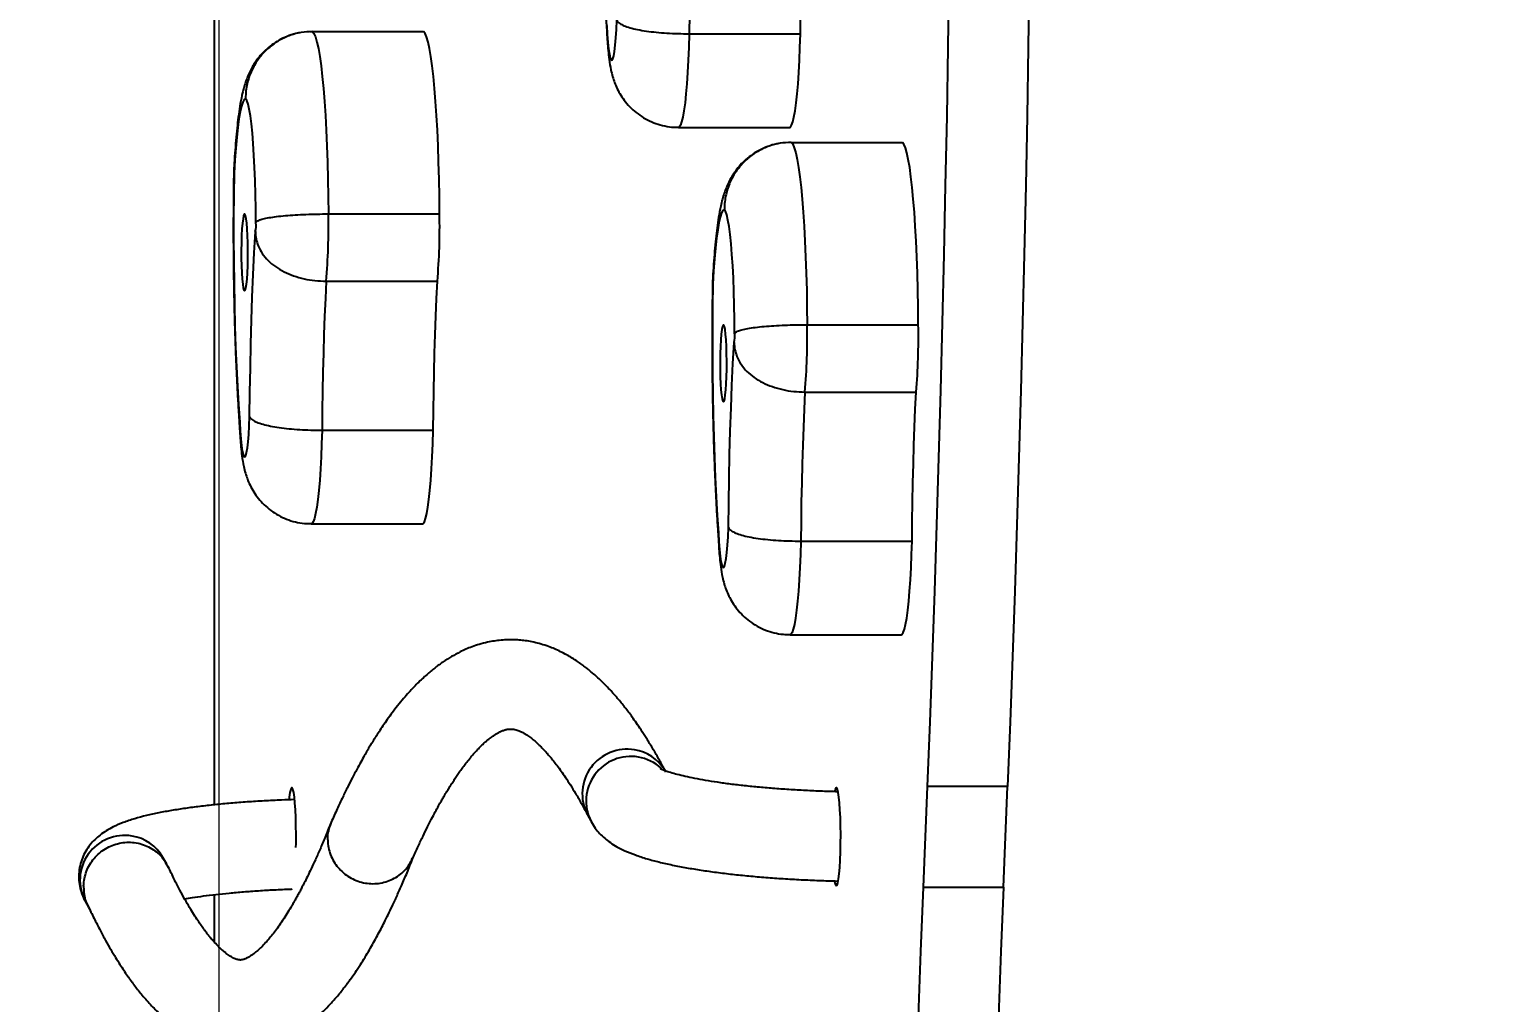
# Model space of a CAD drawing. Header units: millimetres. Extents: x -2905 to 2091, y -2859 to 2096.
# Drawn here: x -726.3 to -399.7, y -79.3 to 138.9 of the extents above; entities that cross this region are included whole.
import ezdxf

# ---------------------------------------------------------------- set-up
doc = ezdxf.new("R2010")
doc.units = ezdxf.units.MM
for name, color, linetype in [('DIKOM_ОБЪЕКТ', 7, 'Continuous'), ('DIKOM_РАЗМЕР_ЗОНА', 7, 'Continuous'), ('DIKOM_РАЗМЕР_ОБЪЕКТА', 7, 'Continuous')]:
    doc.layers.add(name, color=color, linetype=linetype)
doc.styles.add('style1', font='arial.ttf', dxfattribs={"width": 0.8})
doc.dimstyles.new('1-50', dxfattribs={"dimtxt": 300, "dimasz": 200, "dimexe": 100, "dimexo": 0, "dimgap": 100, "dimtad": 1, "dimdec": 0, "dimtxsty": 'style1', "dimcen": 0, "dimclrd": 7, "dimclre": 7, "dimadec": 1, "dimazin": 2, "dimtfac": 1, "dimtdec": 0, "dimtmove": 0, "dimatfit": 3, "dimfxl": 0, "dimlwd": 25, "dimlwe": 18, "dimarcsym": 0})

# ---------------------------------------------------------------- blocks, each defined once
blk = doc.blocks.new('*D0')
at = {"layer": 'Defpoints', "color": 0, "transparency": 16777216}
for p in [(-683.81, 595.57), (591.45, 595.57), (591.45, -1243.72)]:
    blk.add_point(p, dxfattribs=at)
at = {"layer": 'DIKOM_РАЗМЕР_ОБЪЕКТА', "color": 7, "lineweight": 18, "transparency": 16777216}
for p, q in [((-683.81, 595.57), (-683.81, -1343.72)), ((591.45, 595.57), (591.45, -1343.72))]:
    blk.add_line(p, q, dxfattribs=at)
at = {"layer": 'DIKOM_РАЗМЕР_ОБЪЕКТА', "color": 7, "lineweight": 25, "transparency": 16777216}
blk.add_line((-483.81, -1243.72), (391.45, -1243.72), dxfattribs=at)
at = {"layer": 'DIKOM_РАЗМЕР_ОБЪЕКТА', "color": 7, "transparency": 16777216}
for points in [[(-483.81, -1210.39), (-483.81, -1277.05), (-683.81, -1243.72)], [(391.45, -1210.39), (391.45, -1277.05), (591.45, -1243.72)]]:
    blk.add_solid(points, dxfattribs=at)
at = {"layer": 'DIKOM_РАЗМЕР_ОБЪЕКТА', "color": 0, "transparency": 16777216, "insert": (-46.18, -990.45), "char_height": 300, "attachment_point": 5, "style": 'style1'}
blk.add_mtext('1300', dxfattribs=at)
blk = doc.blocks.new('*D1')
at = {"layer": 'Defpoints', "color": 0, "transparency": 16777216}
for p in [(591.45, 595.57), (-1060.85, -679.7), (591.45, -679.7)]:
    blk.add_point(p, dxfattribs=at)
at = {"layer": 'DIKOM_РАЗМЕР_ОБЪЕКТА', "color": 7, "lineweight": 18, "transparency": 16777216}
for p, q in [((591.45, 595.57), (-1160.85, 595.57)), ((591.45, -679.7), (-1160.85, -679.7))]:
    blk.add_line(p, q, dxfattribs=at)
at = {"layer": 'DIKOM_РАЗМЕР_ОБЪЕКТА', "color": 7, "lineweight": 25, "transparency": 16777216}
blk.add_line((-1060.85, 395.57), (-1060.85, -479.7), dxfattribs=at)
at = {"layer": 'DIKOM_РАЗМЕР_ОБЪЕКТА', "color": 7, "transparency": 16777216}
for points in [[(-1094.19, 395.57), (-1027.52, 395.57), (-1060.85, 595.57)], [(-1094.19, -479.7), (-1027.52, -479.7), (-1060.85, -679.7)]]:
    blk.add_solid(points, dxfattribs=at)
at = {"layer": 'DIKOM_РАЗМЕР_ОБЪЕКТА', "color": 0, "transparency": 16777216, "insert": (-1314.13, -42.06), "char_height": 300, "attachment_point": 5, "rotation": 90, "style": 'style1'}
blk.add_mtext('1300', dxfattribs=at)
blk = doc.blocks.new('*D2')
at = {"layer": 'Defpoints', "color": 0, "transparency": 16777216}
for p in [(1091.45, 2095.57), (-2454.94, -2179.7), (1091.45, -2179.7)]:
    blk.add_point(p, dxfattribs=at)
at = {"layer": 'DIKOM_РАЗМЕР_ЗОНА', "color": 7, "lineweight": 18, "transparency": 16777216}
for p, q in [((1091.45, 2095.57), (-2554.94, 2095.57)), ((1091.45, -2179.7), (-2554.94, -2179.7))]:
    blk.add_line(p, q, dxfattribs=at)
at = {"layer": 'DIKOM_РАЗМЕР_ЗОНА', "color": 7, "lineweight": 25, "transparency": 16777216}
blk.add_line((-2454.94, 1895.57), (-2454.94, -1979.7), dxfattribs=at)
at = {"layer": 'DIKOM_РАЗМЕР_ЗОНА', "color": 7, "transparency": 16777216}
for points in [[(-2488.27, 1895.57), (-2421.6, 1895.57), (-2454.94, 2095.57)], [(-2488.27, -1979.7), (-2421.6, -1979.7), (-2454.94, -2179.7)]]:
    blk.add_solid(points, dxfattribs=at)
at = {"layer": 'DIKOM_РАЗМЕР_ЗОНА', "color": 0, "transparency": 16777216, "insert": (-2708.21, -42.06), "char_height": 300, "attachment_point": 5, "rotation": 90, "style": 'style1'}
blk.add_mtext('4300', dxfattribs=at)

msp = doc.modelspace()

# ---------------------------------------------------------------- linework, layer by layer
at = {"layer": 'DIKOM_ОБЪЕКТ'}
for p, q in [((-684.89, 242.38), (-684.89, -34.9)), ((-662.87, 138.32), (-663.31, 138.32)), ((-662.83, 138.36), (-637.93, 138.36)), ((-578.41, 137.86), (-553.51, 137.86)), ((-580.84, 116.89), (-555.94, 116.89)), ((-555.6, 113.49), (-556.04, 113.49)), ((-555.56, 113.53), (-530.66, 113.53)), ((-659.27, 97.5), (-634.36, 97.5)), ((-659.75, 82.42), (-634.85, 82.42)), ((-552, 72.66), (-527.09, 72.66)), ((-552.48, 57.59), (-527.58, 57.59)), ((-660.68, 49.03), (-635.77, 49.03)), ((-663.11, 28.06), (-638.2, 28.06)), ((-553.41, 24.2), (-528.5, 24.2)), ((-555.83, 3.23), (-530.93, 3.23)), ((-525.94, -53.35), (-525.02, -30.78)), ((-507.09, -30.78), (-525.02, -30.78)), ((-508.01, -53.35), (-507.09, -30.78)), ((-601.28, -36.99), (-600.42, -38.61)), ((-695.45, -48.19), (-696.32, -46.67)), ((-684.89, -55.02), (-684.89, -65.58)), ((-525.94, -53.35), (-508.01, -53.35)), ((-713.68, -56.6), (-712.98, -57.82))]:
    msp.add_line(p, q, dxfattribs=at)
at = {"layer": 'DIKOM_ОБЪЕКТ', "flags": 128}
for points in [[(-525.02, -30.78), (-524.45, -16.33), (-523.91, -1.74), (-523.4, 12.99), (-522.92, 27.85), (-522.46, 42.83), (-522.04, 57.93), (-521.65, 73.14), (-521.29, 88.44), (-520.96, 103.84), (-520.66, 119.32), (-520.39, 134.87), (-520.15, 150.49), (-519.95, 166.17), (-519.77, 181.9), (-519.63, 197.68), (-519.52, 213.48), (-519.44, 229.31), (-519.39, 245.16), (-519.38, 261.01)], [(-501.45, 261.01), (-501.46, 245.16), (-501.51, 229.31), (-501.59, 213.48), (-501.7, 197.68), (-501.84, 181.9), (-502.02, 166.17), (-502.22, 150.49), (-502.46, 134.87), (-502.73, 119.32), (-503.03, 103.84), (-503.36, 88.44), (-503.72, 73.14), (-504.11, 57.93), (-504.53, 42.83), (-504.98, 27.85), (-505.47, 12.99), (-505.98, -1.74), (-506.52, -16.33), (-507.09, -30.78)], [(-577.49, 171.25), (-577.67, 167.38), (-577.84, 163.4), (-577.99, 159.32), (-578.11, 155.15), (-578.22, 150.91), (-578.3, 146.6), (-578.37, 142.25), (-578.41, 137.86)], [(-553.51, 137.86), (-553.46, 142.25), (-553.4, 146.6), (-553.31, 150.91), (-553.21, 155.15), (-553.08, 159.32), (-552.93, 163.4), (-552.77, 167.38), (-552.58, 171.25)], [(-596.88, 139.7), (-596.77, 137.71), (-596.64, 135.95), (-596.49, 134.46), (-596.31, 133.28), (-596.12, 132.45), (-595.93, 131.99), (-595.72, 131.91), (-595.52, 132.21), (-595.33, 132.89), (-595.15, 133.92), (-594.99, 135.28), (-594.85, 136.93), (-594.73, 138.83), (-594.64, 140.92)], [(-662.83, 138.36), (-662.49, 137.93), (-662.16, 137.14), (-661.83, 136.01), (-661.51, 134.55), (-661.2, 132.76), (-660.91, 130.67), (-660.64, 128.28), (-660.38, 125.62), (-660.15, 122.71), (-659.94, 119.57), (-659.76, 116.23), (-659.6, 112.72), (-659.47, 109.06), (-659.37, 105.28), (-659.31, 101.42), (-659.27, 97.5)], [(-634.36, 97.5), (-634.4, 101.42), (-634.47, 105.28), (-634.57, 109.06), (-634.7, 112.72), (-634.85, 116.23), (-635.04, 119.57), (-635.24, 122.71), (-635.48, 125.62), (-635.73, 128.28), (-636, 130.67), (-636.3, 132.76), (-636.6, 134.55), (-636.92, 136.01), (-637.25, 137.14), (-637.59, 137.93), (-637.93, 138.36)], [(-578.41, 137.86), (-578.5, 134.82), (-578.63, 131.91), (-578.77, 129.18), (-578.95, 126.66), (-579.15, 124.37), (-579.36, 122.35), (-579.6, 120.61), (-579.85, 119.19), (-580.12, 118.1), (-580.39, 117.35), (-580.67, 116.96), (-580.84, 116.89)], [(-555.94, 116.89), (-555.76, 116.96), (-555.49, 117.35), (-555.21, 118.1), (-554.95, 119.19), (-554.7, 120.61), (-554.46, 122.35), (-554.24, 124.37), (-554.04, 126.66), (-553.87, 129.18), (-553.72, 131.91), (-553.6, 134.82), (-553.51, 137.86)], [(-677.82, 123.36), (-678.13, 123.13), (-678.44, 122.55), (-678.73, 121.62), (-679.02, 120.36), (-679.3, 118.77), (-679.56, 116.87), (-679.81, 114.68), (-680.03, 112.23), (-680.23, 109.53), (-680.41, 106.61)], [(-675.51, 95.47), (-675.54, 98.7), (-675.59, 101.87), (-675.68, 104.95), (-675.79, 107.9), (-675.94, 110.68), (-676.11, 113.26), (-676.3, 115.61), (-676.52, 117.69), (-676.75, 119.48), (-677, 120.96), (-677.27, 122.11), (-677.54, 122.91), (-677.82, 123.36)], [(-555.56, 113.53), (-555.22, 113.09), (-554.88, 112.31), (-554.55, 111.18), (-554.24, 109.72), (-553.93, 107.93), (-553.64, 105.84), (-553.36, 103.45), (-553.11, 100.79), (-552.88, 97.88), (-552.67, 94.74), (-552.49, 91.4), (-552.33, 87.89), (-552.2, 84.23), (-552.1, 80.45), (-552.03, 76.58), (-552, 72.66)], [(-527.09, 72.66), (-527.13, 76.58), (-527.2, 80.45), (-527.3, 84.23), (-527.43, 87.89), (-527.58, 91.4), (-527.76, 94.74), (-527.97, 97.88), (-528.21, 100.79), (-528.46, 103.45), (-528.73, 105.84), (-529.02, 107.93), (-529.33, 109.72), (-529.65, 111.18), (-529.98, 112.31), (-530.32, 113.09), (-530.66, 113.53)], [(-680.41, 106.61), (-680.47, 101.71), (-680.5, 96.77), (-680.5, 91.81), (-680.47, 86.87), (-680.41, 81.96), (-680.32, 77.12), (-680.19, 72.37), (-680.04, 67.74), (-679.86, 63.25), (-679.65, 58.93), (-679.41, 54.79), (-679.14, 50.87)], [(-570.55, 98.53), (-570.86, 98.3), (-571.16, 97.72), (-571.46, 96.79), (-571.75, 95.53), (-572.03, 93.94), (-572.29, 92.04), (-572.53, 89.85), (-572.76, 87.4), (-572.96, 84.7), (-573.14, 81.78)], [(-568.24, 70.64), (-568.26, 73.87), (-568.32, 77.04), (-568.41, 80.12), (-568.52, 83.07), (-568.67, 85.85), (-568.84, 88.43), (-569.03, 90.78), (-569.25, 92.86), (-569.48, 94.65), (-569.73, 96.13), (-570, 97.28), (-570.27, 98.08), (-570.55, 98.53)], [(-678.03, 80.23), (-677.88, 80.41), (-677.73, 80.93), (-677.6, 81.78), (-677.48, 82.91), (-677.39, 84.29), (-677.32, 85.86), (-677.29, 87.55), (-677.28, 89.29), (-677.3, 91.02), (-677.35, 92.66), (-677.43, 94.14), (-677.54, 95.4), (-677.66, 96.4), (-677.8, 97.09), (-677.95, 97.44), (-678.11, 97.44), (-678.25, 97.09), (-678.39, 96.4), (-678.52, 95.4), (-678.62, 94.14), (-678.7, 92.66), (-678.76, 91.02), (-678.78, 89.29), (-678.77, 87.55), (-678.73, 85.86), (-678.67, 84.29), (-678.57, 82.91), (-678.46, 81.78), (-678.33, 80.93), (-678.18, 80.41), (-678.03, 80.23)], [(-676.91, 52.09), (-676.84, 57.58), (-676.75, 63.03), (-676.63, 68.4), (-676.49, 73.68), (-676.31, 78.85), (-676.11, 83.89), (-675.88, 88.79), (-675.63, 93.53)], [(-659.75, 82.42), (-659.94, 78.56), (-660.1, 74.57), (-660.25, 70.49), (-660.38, 66.32), (-660.48, 62.08), (-660.57, 57.77), (-660.63, 53.42), (-660.68, 49.03)], [(-635.77, 49.03), (-635.73, 53.42), (-635.67, 57.77), (-635.58, 62.08), (-635.47, 66.32), (-635.35, 70.49), (-635.2, 74.57), (-635.03, 78.56), (-634.85, 82.42)], [(-573.14, 81.78), (-573.2, 76.88), (-573.23, 71.93), (-573.23, 66.98), (-573.2, 62.03), (-573.14, 57.13), (-573.05, 52.29), (-572.92, 47.54), (-572.77, 42.91), (-572.59, 38.42), (-572.37, 34.09), (-572.14, 29.96), (-571.87, 26.04)], [(-570.76, 55.4), (-570.61, 55.58), (-570.46, 56.1), (-570.33, 56.95), (-570.21, 58.08), (-570.12, 59.46), (-570.05, 61.03), (-570.01, 62.72), (-570.01, 64.46), (-570.03, 66.19), (-570.08, 67.83), (-570.16, 69.31), (-570.27, 70.57), (-570.39, 71.57), (-570.53, 72.26), (-570.68, 72.61), (-570.83, 72.61), (-570.98, 72.26), (-571.12, 71.57), (-571.25, 70.57), (-571.35, 69.31), (-571.43, 67.83), (-571.49, 66.19), (-571.51, 64.46), (-571.5, 62.72), (-571.46, 61.03), (-571.4, 59.46), (-571.3, 58.08), (-571.19, 56.95), (-571.05, 56.1), (-570.91, 55.58), (-570.76, 55.4)], [(-569.64, 27.26), (-569.57, 32.75), (-569.48, 38.2), (-569.36, 43.57), (-569.21, 48.85), (-569.04, 54.02), (-568.84, 59.06), (-568.61, 63.96), (-568.36, 68.7)], [(-552.48, 57.59), (-552.67, 53.72), (-552.83, 49.74), (-552.98, 45.66), (-553.11, 41.49), (-553.21, 37.25), (-553.3, 32.94), (-553.36, 28.59), (-553.41, 24.2)], [(-528.5, 24.2), (-528.46, 28.59), (-528.39, 32.94), (-528.31, 37.25), (-528.2, 41.49), (-528.08, 45.66), (-527.93, 49.74), (-527.76, 53.72), (-527.58, 57.59)], [(-679.14, 50.87), (-679.04, 48.88), (-678.91, 47.12), (-678.75, 45.63), (-678.58, 44.45), (-678.39, 43.62), (-678.19, 43.16), (-677.99, 43.08), (-677.79, 43.38), (-677.6, 44.06), (-677.42, 45.09), (-677.25, 46.45), (-677.11, 48.1), (-677, 50), (-676.91, 52.09)], [(-660.68, 49.03), (-660.77, 45.99), (-660.89, 43.08), (-661.04, 40.35), (-661.21, 37.83), (-661.41, 35.54), (-661.63, 33.52), (-661.87, 31.79), (-662.12, 30.37), (-662.38, 29.27), (-662.66, 28.53), (-662.93, 28.13), (-663.11, 28.06)], [(-638.2, 28.06), (-638.03, 28.13), (-637.75, 28.53), (-637.48, 29.27), (-637.21, 30.37), (-636.96, 31.79), (-636.73, 33.52), (-636.51, 35.54), (-636.31, 37.83), (-636.14, 40.35), (-635.99, 43.08), (-635.87, 45.99), (-635.77, 49.03)], [(-571.87, 26.04), (-571.77, 24.05), (-571.64, 22.29), (-571.48, 20.8), (-571.31, 19.62), (-571.12, 18.79), (-570.92, 18.33), (-570.72, 18.25), (-570.52, 18.55), (-570.33, 19.22), (-570.15, 20.26), (-569.98, 21.62), (-569.84, 23.27), (-569.72, 25.17), (-569.64, 27.26)], [(-553.41, 24.2), (-553.5, 21.16), (-553.62, 18.25), (-553.77, 15.52), (-553.94, 13), (-554.14, 10.71), (-554.36, 8.69), (-554.6, 6.95), (-554.85, 5.53), (-555.11, 4.44), (-555.38, 3.69), (-555.66, 3.3), (-555.83, 3.23)], [(-530.93, 3.23), (-530.76, 3.3), (-530.48, 3.69), (-530.21, 4.44), (-529.94, 5.53), (-529.69, 6.95), (-529.45, 8.69), (-529.24, 10.71), (-529.04, 13), (-528.86, 15.52), (-528.71, 18.25), (-528.59, 21.16), (-528.5, 24.2)], [(-666.52, -44.43), (-666.51, -43.54), (-666.5, -41.57), (-666.52, -39.62), (-666.57, -37.74), (-666.66, -36), (-666.76, -34.46), (-666.89, -33.16), (-667.04, -32.15), (-667.2, -31.46), (-667.37, -31.11), (-667.54, -31.11), (-667.71, -31.46), (-667.87, -32.15), (-668.02, -33.16), (-668.08, -33.67)], [(-545.44, -53.06), (-545.27, -52.89), (-545.1, -52.36), (-544.95, -51.51), (-544.81, -50.35), (-544.69, -48.92), (-544.59, -47.28), (-544.53, -45.46), (-544.49, -43.54), (-544.48, -41.57), (-544.5, -39.62), (-544.56, -37.74), (-544.64, -36), (-544.75, -34.46), (-544.87, -33.16), (-545.02, -32.15), (-545.18, -31.46), (-545.35, -31.11), (-545.52, -31.11), (-545.69, -31.46), (-545.8, -31.87)], [(-531.58, -345.14), (-531.56, -329.29), (-531.52, -313.44), (-531.44, -297.61), (-531.33, -281.8), (-531.18, -266.03), (-531.01, -250.3), (-530.8, -234.62), (-530.57, -219), (-530.3, -203.45), (-530, -187.97), (-529.67, -172.57), (-529.31, -157.27), (-528.92, -142.06), (-528.49, -126.96), (-528.04, -111.98), (-527.56, -97.11), (-527.05, -82.38), (-526.51, -67.79), (-525.94, -53.35)], [(-508.01, -53.35), (-508.58, -67.79), (-509.12, -82.38), (-509.63, -97.11), (-510.11, -111.98), (-510.56, -126.96), (-510.99, -142.06), (-511.38, -157.27), (-511.74, -172.57), (-512.07, -187.97), (-512.37, -203.45), (-512.64, -219), (-512.87, -234.62), (-513.08, -250.3), (-513.25, -266.03), (-513.39, -281.8), (-513.51, -297.61), (-513.59, -313.44), (-513.63, -329.29), (-513.65, -345.14)]]:
    msp.add_lwpolyline(points, dxfattribs=at)
at = {"layer": 'DIKOM_ОБЪЕКТ'}
for centre, radius, start, end in [((-680.56, 94.82), 5.09, 345.3466, 7.3971), ((-802, 94.54), 142.76, 355.129, 1.1847), ((-777.07, 94.54), 142.74, 355.1287, 1.1851), ((-694.71, 69.71), 142.74, 355.1287, 1.1851), ((-669.81, 69.71), 142.75, 355.1288, 1.1849), ((-573.28, 69.99), 5.09, 345.345, 7.3987), ((-592.36, -32.44), 10.01, 80.2578, 207.0233), ((-592.23, -32.23), 9.78, 31.7925, 80.814), ((-591.5, -34.06), 10.01, 80.2572, 207.0611), ((-591.39, -33.9), 9.82, 47.0702, 80.7603), ((-704.92, -51.75), 10.01, 80.3182, 208.9874), ((-704.81, -51.55), 9.79, 29.877, 80.7791), ((-544.21, -52), 1.63, 183.7028, 220.7577)]:
    msp.add_arc(centre, radius, start, end, dxfattribs=at)
for points, knots in [([(-598.19, 195.93), (-598.19, 195.9), (-598.22, 194.33), (-598.26, 191.18), (-598.3, 186.48), (-598.3, 181.76), (-598.28, 177.05), (-598.23, 172.37), (-598.15, 167.73), (-598.05, 163.15), (-597.92, 158.66), (-597.76, 154.28), (-597.57, 150.01), (-597.36, 145.88), (-597.14, 142.12), (-596.98, 139.81), (-596.9, 138.77)], [0, 0, 0, 0, 0.001478, 0.079091, 0.156671, 0.234225, 0.311775, 0.389335, 0.466925, 0.544568, 0.622287, 0.700113, 0.77808, 0.856234, 0.934633, 1, 1, 1, 1]), ([(-594.64, 140.92), (-594.64, 140.91), (-594.54, 140.65), (-594.15, 140.21), (-593.06, 139.64), (-591.72, 139.19), (-590.02, 138.79), (-588.05, 138.46), (-585.83, 138.19), (-583.45, 138), (-580.94, 137.88), (-579.26, 137.87), (-578.41, 137.86)], [0, 0, 0, 0, 0.002043, 0.145145, 0.250935, 0.359758, 0.465084, 0.573432, 0.678552, 0.786707, 0.891829, 1, 1, 1, 1]), ([(-665.59, 138.08), (-665.75, 138.06), (-666.6, 137.95), (-668.06, 137.47), (-669.9, 136.68), (-671.55, 135.68), (-673.01, 134.54), (-674.26, 133.3), (-675.31, 132.02), (-676.16, 130.72), (-676.85, 129.45), (-677.4, 128.2), (-677.87, 126.93), (-678.29, 125.54), (-678.71, 123.78), (-679.1, 121.69), (-679.44, 119.28), (-679.74, 116.74), (-680, 114.04), (-680.22, 111.13), (-680.37, 108.83), (-680.44, 107.47), (-680.45, 107.16)], [0, 0, 0, 0, 0.0102332, 0.0533109, 0.0950124, 0.1354753, 0.1747648, 0.2129095, 0.2499497, 0.2861289, 0.3222237, 0.3594737, 0.399887, 0.4468727, 0.5066094, 0.5942569, 0.6753584, 0.7505566, 0.829714, 0.9052528, 0.9788277, 1, 1, 1, 1]), ([(-662.83, 138.36), (-663.67, 138.32), (-665.35, 138.24), (-667.8, 137.58), (-670.11, 136.54), (-672.22, 135.13), (-674.06, 133.38), (-675.58, 131.36), (-676.74, 129.1), (-677.59, 126.45), (-677.82, 124.49), (-677.82, 123.38), (-677.82, 123.36)], [0, 0, 0, 0, 0.107307, 0.214612, 0.321918, 0.429225, 0.536549, 0.643876, 0.751256, 0.858638, 0.996645, 1, 1, 1, 1]), ([(-596.91, 138.89), (-596.9, 138.64), (-596.86, 137.66), (-596.76, 136.03), (-596.59, 134.01), (-596.36, 131.94), (-596.06, 130.1), (-595.64, 128.37), (-595.17, 126.94), (-594.56, 125.52), (-593.75, 124.04), (-592.7, 122.56), (-591.41, 121.14), (-589.91, 119.86), (-588.22, 118.76), (-586.37, 117.89), (-584.4, 117.28), (-582.54, 116.93), (-581.35, 116.93), (-580.84, 116.93)], [0, 0, 0, 0, 0.023906, 0.093912, 0.166386, 0.245084, 0.342543, 0.400556, 0.447668, 0.495763, 0.547133, 0.601634, 0.658246, 0.71633, 0.775417, 0.83514, 0.895262, 0.95563, 1, 1, 1, 1]), ([(-558.31, 113.25), (-558.48, 113.23), (-559.33, 113.12), (-560.79, 112.64), (-562.63, 111.85), (-564.28, 110.85), (-565.73, 109.71), (-566.99, 108.47), (-568.03, 107.18), (-568.89, 105.89), (-569.58, 104.62), (-570.13, 103.37), (-570.6, 102.1), (-571.02, 100.7), (-571.44, 98.95), (-571.83, 96.86), (-572.17, 94.45), (-572.47, 91.91), (-572.72, 89.21), (-572.95, 86.29), (-573.1, 84), (-573.17, 82.64), (-573.18, 82.33)], [0, 0, 0, 0, 0.010234, 0.053311, 0.095013, 0.135477, 0.174765, 0.21291, 0.249951, 0.28613, 0.322224, 0.359474, 0.399888, 0.446873, 0.506611, 0.594257, 0.67536, 0.750556, 0.829715, 0.905253, 0.978828, 1, 1, 1, 1]), ([(-555.56, 113.53), (-556.4, 113.49), (-558.08, 113.4), (-560.53, 112.75), (-562.84, 111.71), (-564.95, 110.3), (-566.78, 108.55), (-568.31, 106.53), (-569.47, 104.27), (-570.32, 101.62), (-570.54, 99.66), (-570.55, 98.55), (-570.55, 98.53)], [0, 0, 0, 0, 0.1073047, 0.2146122, 0.3219186, 0.4292229, 0.5365491, 0.6438742, 0.7512553, 0.8586371, 0.9966444, 1, 1, 1, 1]), ([(-680.46, 107.1), (-680.46, 107.07), (-680.49, 105.5), (-680.53, 102.35), (-680.56, 97.65), (-680.57, 92.93), (-680.55, 88.22), (-680.5, 83.54), (-680.42, 78.9), (-680.32, 74.32), (-680.18, 69.83), (-680.03, 65.45), (-679.84, 61.18), (-679.63, 57.05), (-679.41, 53.29), (-679.24, 50.99), (-679.17, 49.94)], [0, 0, 0, 0, 0.001478, 0.079091, 0.156671, 0.234226, 0.311775, 0.389336, 0.466926, 0.544568, 0.622287, 0.700113, 0.77808, 0.856234, 0.934633, 1, 1, 1, 1]), ([(-680.36, 107.16), (-680.4, 106.98), (-680.45, 106.8), (-680.41, 106.62), (-680.41, 106.61)], [0, 0, 0, 0, 0.973411, 1, 1, 1, 1]), ([(-675.51, 95.47), (-675.51, 95.48), (-675.41, 95.73), (-675.02, 96.02), (-673.95, 96.39), (-672.61, 96.67), (-670.91, 96.92), (-668.94, 97.13), (-666.71, 97.29), (-664.32, 97.41), (-661.81, 97.48), (-660.12, 97.49), (-659.27, 97.5)], [0, 0, 0, 0, 0.0016795, 0.1432313, 0.2488649, 0.3575554, 0.4631171, 0.5717351, 0.6772706, 0.7858648, 0.8914028, 1, 1, 1, 1]), ([(-675.63, 93.53), (-675.63, 93.52), (-675.61, 92.94), (-675.48, 91.84), (-674.99, 90.22), (-674.13, 88.59), (-672.83, 87.03), (-671.18, 85.66), (-669.26, 84.51), (-667.08, 83.59), (-664.74, 82.93), (-662.26, 82.5), (-660.6, 82.45), (-659.75, 82.42)], [0, 0, 0, 0, 0.001079, 0.081256, 0.164375, 0.268224, 0.375112, 0.47807, 0.583956, 0.686486, 0.791958, 0.894489, 1, 1, 1, 1]), ([(-573.19, 82.27), (-573.19, 82.24), (-573.22, 80.67), (-573.25, 77.52), (-573.29, 72.82), (-573.3, 68.1), (-573.28, 63.39), (-573.23, 58.71), (-573.15, 54.07), (-573.04, 49.49), (-572.91, 45), (-572.75, 40.62), (-572.57, 36.35), (-572.36, 32.22), (-572.14, 28.46), (-571.97, 26.15), (-571.9, 25.11)], [0, 0, 0, 0, 0.001478, 0.07909, 0.156671, 0.234225, 0.311775, 0.389335, 0.466925, 0.544568, 0.622287, 0.700113, 0.77808, 0.856234, 0.934633, 1, 1, 1, 1]), ([(-573.09, 82.33), (-573.13, 82.15), (-573.18, 81.97), (-573.14, 81.78), (-573.14, 81.78)], [0, 0, 0, 0, 0.973368, 1, 1, 1, 1]), ([(-568.24, 70.64), (-568.24, 70.64), (-568.14, 70.9), (-567.75, 71.19), (-566.68, 71.56), (-565.34, 71.84), (-563.64, 72.09), (-561.67, 72.29), (-559.43, 72.46), (-557.05, 72.58), (-554.54, 72.65), (-552.85, 72.66), (-552, 72.66)], [0, 0, 0, 0, 0.001677, 0.143232, 0.248867, 0.357555, 0.463117, 0.571735, 0.677269, 0.785867, 0.891403, 1, 1, 1, 1]), ([(-568.36, 68.7), (-568.36, 68.69), (-568.34, 68.1), (-568.2, 67.01), (-567.72, 65.39), (-566.86, 63.76), (-565.56, 62.2), (-563.91, 60.83), (-561.98, 59.68), (-559.8, 58.76), (-557.47, 58.1), (-554.99, 57.67), (-553.33, 57.62), (-552.48, 57.59)], [0, 0, 0, 0, 0.001081, 0.081259, 0.164375, 0.268224, 0.375111, 0.478071, 0.583957, 0.686487, 0.791959, 0.894489, 1, 1, 1, 1]), ([(-679.09, 50.07), (-679.13, 50.32), (-679.18, 50.59), (-679.14, 50.86), (-679.14, 50.87)], [0, 0, 0, 0, 0.965333, 1, 1, 1, 1]), ([(-679.18, 50.06), (-679.17, 49.81), (-679.12, 48.83), (-679.02, 47.2), (-678.86, 45.18), (-678.63, 43.11), (-678.33, 41.27), (-677.9, 39.54), (-677.43, 38.11), (-676.83, 36.69), (-676.01, 35.21), (-674.96, 33.73), (-673.68, 32.31), (-672.17, 31.03), (-670.48, 29.93), (-668.63, 29.06), (-666.67, 28.45), (-664.81, 28.1), (-663.61, 28.1), (-663.11, 28.1)], [0, 0, 0, 0, 0.023906, 0.09391, 0.166385, 0.245085, 0.342543, 0.400556, 0.447667, 0.495762, 0.547133, 0.601634, 0.658245, 0.716331, 0.775416, 0.835138, 0.895261, 0.955628, 1, 1, 1, 1]), ([(-676.91, 52.09), (-676.91, 52.08), (-676.81, 51.82), (-676.41, 51.38), (-675.33, 50.81), (-673.98, 50.36), (-672.29, 49.96), (-670.32, 49.63), (-668.09, 49.36), (-665.72, 49.17), (-663.21, 49.05), (-661.53, 49.04), (-660.68, 49.03)], [0, 0, 0, 0, 0.002043, 0.145148, 0.250937, 0.359758, 0.465081, 0.573433, 0.678551, 0.786707, 0.891827, 1, 1, 1, 1]), ([(-569.64, 27.26), (-569.64, 27.25), (-569.54, 26.99), (-569.14, 26.55), (-568.06, 25.98), (-566.71, 25.53), (-565.02, 25.13), (-563.05, 24.79), (-560.82, 24.53), (-558.45, 24.34), (-555.94, 24.22), (-554.26, 24.2), (-553.41, 24.2)], [0, 0, 0, 0, 0.0020426, 0.1451453, 0.2509348, 0.3597577, 0.4650832, 0.5734312, 0.6785542, 0.7867057, 0.8918265, 1, 1, 1, 1]), ([(-571.82, 25.24), (-571.86, 25.49), (-571.91, 25.76), (-571.87, 26.03), (-571.87, 26.04)], [0, 0, 0, 0, 0.965397, 1, 1, 1, 1]), ([(-571.91, 25.23), (-571.9, 24.98), (-571.85, 24), (-571.75, 22.37), (-571.59, 20.35), (-571.35, 18.28), (-571.06, 16.44), (-570.63, 14.71), (-570.16, 13.28), (-569.55, 11.86), (-568.74, 10.38), (-567.69, 8.9), (-566.41, 7.48), (-564.9, 6.2), (-563.21, 5.1), (-561.36, 4.23), (-559.4, 3.62), (-557.54, 3.27), (-556.34, 3.27), (-555.84, 3.27)], [0, 0, 0, 0, 0.023907, 0.093912, 0.166386, 0.245084, 0.342543, 0.400558, 0.447668, 0.495763, 0.547134, 0.601635, 0.658246, 0.716331, 0.775417, 0.83514, 0.895263, 0.955628, 1, 1, 1, 1]), ([(-583.63, -27.58), (-584.12, -26.66), (-585.07, -24.9), (-586.45, -22.51), (-587.72, -20.41), (-588.9, -18.57), (-589.96, -16.98), (-590.92, -15.6), (-591.8, -14.4), (-592.62, -13.32), (-593.43, -12.28), (-594.25, -11.29), (-595.09, -10.31), (-596.01, -9.29), (-597.01, -8.23), (-598.07, -7.17), (-599.08, -6.22), (-599.98, -5.43), (-600.8, -4.75), (-601.6, -4.11), (-602.5, -3.44), (-603.51, -2.73), (-604.66, -2), (-605.91, -1.26), (-607.24, -0.57), (-608.59, 0.05), (-610.04, 0.62), (-611.57, 1.12), (-613.18, 1.53), (-614.68, 1.82), (-616.14, 2), (-617.57, 2.09), (-619.06, 2.1), (-620.59, 2.01), (-622.12, 1.82), (-623.75, 1.52), (-625.4, 1.09), (-627.01, 0.55), (-628.43, -0.02), (-630.64, -1.04), (-632.57, -2.19), (-634.27, -3.37), (-635.04, -3.94), (-635.88, -4.6), (-636.78, -5.34), (-637.75, -6.19), (-638.77, -7.15), (-639.86, -8.23), (-640.97, -9.41), (-642.18, -10.77), (-643.41, -12.25), (-644.65, -13.84), (-645.78, -15.37), (-646.79, -16.81), (-647.69, -18.15), (-648.46, -19.34), (-649.05, -20.27), (-649.53, -21.05), (-649.99, -21.81), (-650.57, -22.78), (-651.25, -23.95), (-652.04, -25.37), (-652.93, -26.99), (-653.9, -28.83), (-654.95, -30.89), (-656.09, -33.24), (-657.33, -35.87), (-658.19, -37.79), (-658.63, -38.79)], [0, 0, 0, 0, 0.023493, 0.045273, 0.065339, 0.083692, 0.10033, 0.115254, 0.128461, 0.141155, 0.153443, 0.165731, 0.178019, 0.190306, 0.205664, 0.220556, 0.23437, 0.247103, 0.256382, 0.266217, 0.277202, 0.289337, 0.302875, 0.317606, 0.333388, 0.348932, 0.363925, 0.382725, 0.400579, 0.417485, 0.432339, 0.447618, 0.463322, 0.479452, 0.495726, 0.511028, 0.530103, 0.547163, 0.562241, 0.576648, 0.621962, 0.631065, 0.640948, 0.651912, 0.663956, 0.67708, 0.691022, 0.706005, 0.721989, 0.737792, 0.757224, 0.775424, 0.792391, 0.808063, 0.821983, 0.834059, 0.844292, 0.849862, 0.857274, 0.866533, 0.877639, 0.890591, 0.905389, 0.921031, 0.938314, 0.957237, 0.977799, 1, 1, 1, 1]), ([(-640.33, -46.85), (-639.94, -45.97), (-639.18, -44.27), (-638.08, -41.94), (-637.08, -39.89), (-636.17, -38.09), (-635.34, -36.52), (-634.61, -35.17), (-634, -34.08), (-633.5, -33.21), (-633.1, -32.53), (-632.76, -31.96), (-632.47, -31.49), (-632.24, -31.11), (-631.93, -30.62), (-631.51, -29.96), (-630.97, -29.12), (-630.38, -28.25), (-629.76, -27.35), (-629.11, -26.45), (-628.38, -25.49), (-627.58, -24.49), (-626.72, -23.47), (-625.87, -22.53), (-625.07, -21.71), (-624.35, -21.03), (-623.74, -20.5), (-623.24, -20.09), (-622.82, -19.78), (-622.46, -19.52), (-622.13, -19.29), (-621.81, -19.09), (-621.52, -18.91), (-621.2, -18.73), (-620.87, -18.56), (-620.53, -18.4), (-620.2, -18.26), (-619.91, -18.15), (-619.62, -18.06), (-619.33, -17.99), (-619.03, -17.94), (-618.71, -17.91), (-618.35, -17.9), (-617.95, -17.93), (-617.46, -18.01), (-616.97, -18.15), (-616.48, -18.33), (-615.99, -18.55), (-615.47, -18.82), (-614.95, -19.14), (-614.46, -19.47), (-614, -19.81), (-613.58, -20.13), (-613.16, -20.48), (-612.74, -20.85), (-612.28, -21.27), (-611.84, -21.69), (-611.43, -22.09), (-611.06, -22.48), (-610.62, -22.95), (-610.12, -23.51), (-609.52, -24.21), (-608.81, -25.07), (-608, -26.12), (-607.1, -27.36), (-606.1, -28.79), (-605.02, -30.46), (-603.85, -32.38), (-602.58, -34.56), (-601.7, -36.2), (-601.25, -37.04)], [0, 0, 0, 0, 0.022455, 0.043234, 0.062337, 0.079765, 0.095518, 0.109597, 0.122002, 0.130754, 0.138425, 0.145018, 0.150531, 0.154965, 0.158715, 0.16859, 0.180048, 0.191615, 0.204411, 0.21813, 0.232691, 0.251124, 0.270749, 0.291274, 0.310531, 0.328083, 0.343928, 0.356153, 0.367126, 0.377025, 0.386785, 0.396542, 0.406297, 0.416049, 0.429453, 0.442872, 0.457409, 0.473693, 0.488523, 0.504553, 0.521636, 0.538527, 0.554949, 0.575743, 0.596256, 0.618087, 0.635762, 0.654275, 0.673625, 0.692307, 0.709039, 0.723821, 0.736651, 0.747504, 0.758457, 0.769985, 0.782087, 0.789989, 0.798354, 0.807983, 0.818943, 0.831233, 0.846521, 0.863467, 0.882073, 0.902337, 0.924261, 0.947846, 0.973092, 1, 1, 1, 1]), ([(-545.09, -31.96), (-545.78, -31.94), (-547.75, -31.9), (-550.97, -31.76), (-554.7, -31.57), (-558.34, -31.33), (-561.85, -31.04), (-565.21, -30.72), (-568.4, -30.36), (-571.38, -29.96), (-574.13, -29.54), (-576.62, -29.1), (-578.83, -28.66), (-580.73, -28.21), (-582.29, -27.78), (-583.45, -27.41), (-584.24, -27.11), (-584.66, -26.93), (-584.84, -26.83), (-584.81, -26.85), (-584.8, -26.85)], [0, 0, 0, 0, 0.0357231, 0.1016925, 0.167585, 0.2333557, 0.2989529, 0.3643113, 0.4293532, 0.4939755, 0.5580427, 0.6213742, 0.6837248, 0.7447651, 0.8040575, 0.8610393, 0.9088069, 0.9529529, 0.9934162, 1, 1, 1, 1]), ([(-666.84, -33.72), (-667.82, -33.76), (-670.12, -33.83), (-673.67, -34.01), (-677.48, -34.25), (-681.17, -34.54), (-684.72, -34.87), (-688.12, -35.25), (-691.36, -35.68), (-694.43, -36.16), (-697.34, -36.69), (-700.09, -37.3), (-702.73, -38), (-705.17, -38.81), (-707.25, -39.69), (-708.97, -40.63), (-710.36, -41.58), (-711.59, -42.64), (-712.7, -43.86), (-713.65, -45.24), (-714.41, -46.78), (-714.96, -48.52), (-715.22, -50.39), (-715.16, -52.31), (-714.79, -54.1), (-714.26, -55.53), (-713.83, -56.31), (-713.68, -56.6)], [0, 0, 0, 0, 0.036145, 0.085767, 0.135507, 0.185408, 0.235533, 0.285961, 0.336811, 0.388255, 0.44057, 0.494215, 0.550026, 0.609641, 0.664634, 0.704043, 0.737787, 0.767987, 0.796083, 0.823022, 0.849356, 0.875382, 0.90409, 0.931726, 0.958435, 0.984552, 1, 1, 1, 1]), ([(-658.74, -39.04), (-659.15, -40.08), (-659.95, -42.08), (-661.1, -44.77), (-662.15, -47.13), (-663.09, -49.16), (-663.92, -50.89), (-664.61, -52.26), (-665.16, -53.34), (-665.62, -54.21), (-666.06, -55.03), (-666.51, -55.85), (-666.98, -56.67), (-667.59, -57.73), (-668.36, -59.01), (-669.29, -60.47), (-670.23, -61.86), (-671.15, -63.13), (-672.01, -64.24), (-672.92, -65.32), (-673.82, -66.3), (-674.7, -67.18), (-675.48, -67.86), (-676.16, -68.39), (-676.73, -68.78), (-677.23, -69.08), (-677.65, -69.3), (-677.96, -69.43), (-678.2, -69.52), (-678.4, -69.58), (-678.6, -69.63), (-678.81, -69.66), (-679.04, -69.67), (-679.31, -69.64), (-679.61, -69.59), (-679.96, -69.48), (-680.34, -69.33), (-680.76, -69.12), (-681.22, -68.85), (-681.68, -68.54), (-682.14, -68.2), (-682.59, -67.83), (-683.21, -67.3), (-684, -66.55), (-684.77, -65.72), (-685.33, -65.08), (-685.68, -64.67), (-686.07, -64.18), (-686.54, -63.59), (-687.1, -62.85), (-687.77, -61.93), (-688.55, -60.8), (-689.41, -59.46), (-690.38, -57.89), (-691.43, -56.07), (-692.58, -53.96), (-693.82, -51.54), (-694.68, -49.73), (-695.13, -48.79)], [0, 0, 0, 0, 0.024623, 0.047232, 0.067827, 0.086409, 0.102979, 0.117537, 0.127564, 0.136429, 0.145286, 0.154513, 0.16411, 0.174077, 0.192797, 0.212697, 0.233448, 0.253845, 0.273775, 0.293239, 0.318479, 0.342111, 0.364008, 0.38445, 0.404865, 0.425456, 0.446266, 0.468033, 0.484291, 0.501166, 0.518637, 0.536265, 0.553882, 0.571487, 0.589373, 0.608666, 0.627285, 0.647129, 0.667432, 0.686267, 0.703541, 0.719253, 0.733421, 0.759571, 0.784719, 0.792416, 0.800153, 0.80907, 0.819419, 0.831202, 0.846046, 0.862675, 0.881091, 0.901295, 0.923286, 0.947067, 0.972637, 1, 1, 1, 1]), ([(-659.42, -42.77), (-659.42, -42.73), (-659.43, -42.43), (-659.39, -41.05), (-658.95, -39.78), (-658.6, -38.75)], [0, 0, 0, 0, 0.032406, 0.216784, 1, 1, 1, 1]), ([(-600.42, -38.61), (-600.12, -39.12), (-599.54, -40.12), (-598.48, -41.36), (-597.33, -42.45), (-596.03, -43.43), (-594.53, -44.36), (-592.69, -45.27), (-590.48, -46.16), (-587.96, -46.98), (-585.2, -47.72), (-582.25, -48.38), (-579.08, -48.99), (-575.79, -49.53), (-572.35, -50.02), (-568.78, -50.45), (-565.08, -50.83), (-561.27, -51.16), (-557.36, -51.44), (-553.37, -51.67), (-549.31, -51.85), (-546.53, -51.95), (-545.1, -51.97), (-545.04, -51.97)], [0, 0, 0, 0, 0.03056, 0.060209, 0.09165, 0.126098, 0.165548, 0.213091, 0.272782, 0.334129, 0.391536, 0.451903, 0.509725, 0.565995, 0.621286, 0.675921, 0.730105, 0.783965, 0.837595, 0.89106, 0.944411, 0.997688, 1, 1, 1, 1]), ([(-714.1, -53.15), (-714.1, -53.11), (-714.09, -52.8), (-713.99, -51.39), (-713.3, -48.94), (-711.33, -46.16), (-708.56, -44.16), (-705.28, -43.17), (-701.87, -43.31), (-698.75, -44.57), (-696.37, -46.51), (-695.55, -48.2), (-695.22, -48.89)], [0, 0, 0, 0, 0.004151, 0.0351456, 0.1605419, 0.2859377, 0.4113046, 0.5366689, 0.6620396, 0.7874247, 0.9128257, 1, 1, 1, 1]), ([(-659.42, -42.77), (-659.42, -42.82), (-659.41, -43.11), (-659.31, -44.51), (-658.62, -46.92), (-656.65, -49.69), (-653.87, -51.68), (-650.59, -52.66), (-647.18, -52.54), (-644.06, -51.29), (-641.62, -49.3), (-640.77, -47.53), (-640.39, -46.75)], [0, 0, 0, 0, 0.0050589, 0.0338448, 0.1579662, 0.282089, 0.4061984, 0.5303071, 0.6544173, 0.7785355, 0.9026608, 1, 1, 1, 1]), ([(-713.16, -57.45), (-712.69, -58.42), (-711.78, -60.33), (-710.45, -62.93), (-709.2, -65.25), (-708.05, -67.28), (-706.99, -69.06), (-706.03, -70.59), (-705.14, -71.95), (-704.3, -73.18), (-703.47, -74.35), (-702.65, -75.45), (-701.83, -76.51), (-700.92, -77.62), (-699.94, -78.76), (-698.87, -79.93), (-697.78, -81.04), (-696.68, -82.08), (-695.53, -83.1), (-694.24, -84.13), (-692.8, -85.17), (-691.19, -86.2), (-689.47, -87.14), (-687.7, -87.94), (-685.97, -88.57), (-684.33, -89.03), (-682.76, -89.36), (-680.8, -89.62), (-678.39, -89.71), (-675.53, -89.44), (-672.95, -88.86), (-670.72, -88.1), (-668.84, -87.27), (-667.07, -86.33), (-665.41, -85.29), (-663.83, -84.15), (-662.29, -82.91), (-660.74, -81.51), (-659.17, -79.93), (-657.56, -78.15), (-655.95, -76.19), (-654.5, -74.25), (-653.21, -72.41), (-652.11, -70.74), (-651.06, -69.06), (-650.07, -67.4), (-649.15, -65.79), (-648.29, -64.21), (-647.48, -62.7), (-646.68, -61.14), (-645.84, -59.45), (-644.9, -57.48), (-643.85, -55.21), (-642.7, -52.61), (-641.45, -49.67), (-640.59, -47.52), (-640.14, -46.4)], [0, 0, 0, 0, 0.023649, 0.046221, 0.067074, 0.08621, 0.103627, 0.119326, 0.133304, 0.146833, 0.159812, 0.172599, 0.185195, 0.1976, 0.213184, 0.22854, 0.24367, 0.258574, 0.273433, 0.289504, 0.307022, 0.32599, 0.346405, 0.366975, 0.386278, 0.404313, 0.421079, 0.437188, 0.466746, 0.496228, 0.52435, 0.545854, 0.566264, 0.586275, 0.606123, 0.625809, 0.646127, 0.666773, 0.688868, 0.712174, 0.73619, 0.7609, 0.778975, 0.796857, 0.813838, 0.829917, 0.845094, 0.859368, 0.873163, 0.885681, 0.900066, 0.916319, 0.93444, 0.954427, 0.976281, 1, 1, 1, 1]), ([(-714.1, -53.15), (-714.1, -53.18), (-714.1, -53.49), (-714.03, -54.89), (-713.83, -56.42), (-713.17, -57.38), (-713.13, -57.43)], [0, 0, 0, 0, 0.024718, 0.209278, 0.955953, 1, 1, 1, 1]), ([(-691.48, -55.96), (-690.9, -55.86), (-689.59, -55.64), (-687.24, -55.3), (-684.49, -54.96), (-681.49, -54.65), (-678.3, -54.37), (-674.92, -54.12), (-671.39, -53.92), (-668.87, -53.8), (-667.51, -53.76), (-667.39, -53.75)], [0, 0, 0, 0, 0.095113, 0.2182665, 0.343608, 0.4705803, 0.5987675, 0.7278656, 0.8576399, 0.9879178, 1, 1, 1, 1])]:
    msp.add_open_spline(points, degree=3, knots=knots, dxfattribs=at)

# ---------------------------------------------------------------- dimensions: what is measured, and where the dimension line sits
at = {"layer": 'DIKOM_РАЗМЕР_ЗОНА'}
dim = msp.add_linear_dim(base=(-2454.94, -2179.7), p1=(1091.45, 2095.57), p2=(1091.45, -2179.7), angle=90, text='4300', dimstyle='1-50', dxfattribs=at)
dim.commit()
dim.dimension.update_dxf_attribs({"geometry": '*D2', "text_midpoint": (-2454.94, -42.06), "dimtype": 160})
at = {"layer": 'DIKOM_РАЗМЕР_ОБЪЕКТА'}
dim = msp.add_linear_dim(base=(-1060.85, -679.7), p1=(591.45, 595.57), p2=(591.45, -679.7), angle=90, text='1300', dimstyle='1-50', dxfattribs=at)
dim.commit()
dim.dimension.update_dxf_attribs({"geometry": '*D1', "text_midpoint": (-1060.85, -42.06), "dimtype": 160})
dim = msp.add_linear_dim(base=(591.45, -1243.72), p1=(-683.81, 595.57), p2=(591.45, 595.57), text='1300', dimstyle='1-50', dxfattribs=at)
dim.commit()
dim.dimension.update_dxf_attribs({"geometry": '*D0', "text_midpoint": (-46.18, -1243.72), "dimtype": 160})

doc.saveas('drawing.dxf')
